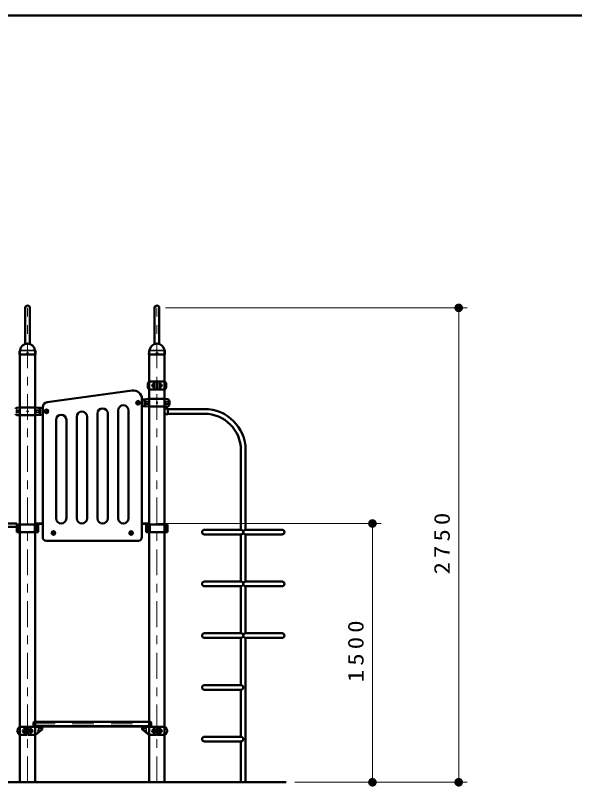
# Model space of a CAD drawing. Units: millimetres on the paper, scale 1:50. Extents: x -385 to 0, y -594 to 267.
# Drawn here: x -231.6 to -166.8, y -119.4 to -30 of the extents above; entities that cross this region are included whole.
import ezdxf

# ---------------------------------------------------------------- set-up
doc = ezdxf.new("R2010")
doc.units = ezdxf.units.MM
doc.linetypes.add('USER1', pattern=[4.5, 2.5, -2])
doc.linetypes.add('USER2', pattern=[6, 3, -1, 1, -1])
doc.layers.add('LY_1', color=140, linetype='Continuous', lineweight=50)
doc.styles.add('ＭＳ ゴシック', font='')
doc.styles.get('ＭＳ ゴシック').set_extended_font_data('MS Gothic')

# ---------------------------------------------------------------- blocks, each defined once
blk = doc.blocks.new('filled_dot')
at = {"color": 0, "linetype": 'Continuous', "lineweight": -2, "const_width": 1.25}
blk.add_lwpolyline([(-0.625, 0, 1), (0.625, 0, 1)], format="xyb", close=True, dxfattribs=at)

msp = doc.modelspace()

# ---------------------------------------------------------------- linework, layer by layer
at = {"layer": 'LY_1', "color": 7}
for p, q in [((0, -30), (-385, -30)), ((-200.223, -118.905), (-361.665, -118.905))]:
    msp.add_line(p, q, dxfattribs=at)
at = {"layer": 'LY_1'}
for p, q in [((-230.473, -68.085), (-230.473, -63.905)), ((-229.929, -68.085), (-229.929, -63.905)), ((-215.473, -68.085), (-215.473, -63.905)), ((-214.929, -68.085), (-214.929, -63.905)), ((-231.097, -68.861), (-231.075, -68.839)), ((-229.305, -68.861), (-229.327, -68.839)), ((-216.097, -68.861), (-216.075, -68.839)), ((-214.305, -68.861), (-214.327, -68.839)), ((-231.13, -69.315), (-231.122, -68.918)), ((-231.13, -69.315), (-231.12, -69.325)), ((-229.282, -69.325), (-231.12, -69.325)), ((-231.092, -118.905), (-231.092, -68.905)), ((-229.31, -118.905), (-229.31, -68.905)), ((-229.282, -69.325), (-229.272, -69.315)), ((-229.272, -69.315), (-229.28, -68.918)), ((-216.13, -69.315), (-216.122, -68.918)), ((-216.13, -69.315), (-216.12, -69.325)), ((-214.282, -69.325), (-216.12, -69.325)), ((-216.092, -118.905), (-216.092, -68.905)), ((-214.31, -118.905), (-214.31, -68.905)), ((-214.282, -69.325), (-214.272, -69.315)), ((-214.272, -69.315), (-214.28, -68.918)), ((-216.123, -72.455), (-215.271, -72.455)), ((-215.526, -72.72), (-215.566, -72.718)), ((-215.526, -73.091), (-215.566, -73.092)), ((-215.526, -72.905), (-215.526, -72.475)), ((-215.526, -72.905), (-215.526, -73.335)), ((-215.231, -72.495), (-215.231, -73.315)), ((-215.171, -72.495), (-215.171, -73.315)), ((-214.279, -72.455), (-215.131, -72.455)), ((-214.876, -72.905), (-214.876, -72.475)), ((-214.876, -72.72), (-214.836, -72.718)), ((-214.876, -72.905), (-214.876, -73.335)), ((-214.876, -73.091), (-214.836, -73.092)), ((-227.932, -74.837), (-218.086, -73.494)), ((-216.123, -73.355), (-215.271, -73.355)), ((-214.281, -73.355), (-215.131, -73.355)), ((-217.401, -74.813), (-217.481, -74.859)), ((-217.481, -74.859), (-217.481, -74.951)), ((-217.401, -74.998), (-217.481, -74.951)), ((-217.321, -74.859), (-217.401, -74.813)), ((-217.321, -74.951), (-217.401, -74.998)), ((-217.321, -74.859), (-217.321, -74.951)), ((-216.951, -90.505), (-216.951, -74.485)), ((-216.751, -74.51), (-216.951, -74.525)), ((-216.121, -74.455), (-216.751, -74.51)), ((-214.281, -74.455), (-216.121, -74.455)), ((-214.281, -74.455), (-213.965, -74.483)), ((-231.121, -75.455), (-231.437, -75.483)), ((-231.121, -75.455), (-229.281, -75.455)), ((-229.281, -75.455), (-228.651, -75.51)), ((-228.651, -75.51), (-228.451, -75.525)), ((-228.451, -90.505), (-228.451, -75.432)), ((-228.001, -75.813), (-228.081, -75.859)), ((-228.081, -75.859), (-228.081, -75.951)), ((-228.001, -75.998), (-228.081, -75.951)), ((-227.921, -75.859), (-228.001, -75.813)), ((-227.921, -75.951), (-228.001, -75.998)), ((-227.921, -75.859), (-227.921, -75.951)), ((-219.701, -75.793), (-219.701, -88.305)), ((-218.501, -88.305), (-218.501, -75.793)), ((-216.751, -75.3), (-216.951, -75.285)), ((-216.121, -75.355), (-216.751, -75.3)), ((-214.281, -75.355), (-216.121, -75.355)), ((-213.929, -75.585), (-214.31, -75.585)), ((-213.929, -75.585), (-214.31, -75.585)), ((-214.281, -75.355), (-213.965, -75.328)), ((-213.929, -75.585), (-213.929, -76.225)), ((-213.929, -75.585), (-213.929, -76.225)), ((-209.701, -75.633), (-213.929, -75.633)), ((-231.121, -76.355), (-231.437, -76.328)), ((-231.121, -76.355), (-229.281, -76.355)), ((-229.281, -76.355), (-228.651, -76.3)), ((-228.651, -76.3), (-228.451, -76.285)), ((-224.501, -76.528), (-224.501, -88.305)), ((-223.301, -88.305), (-223.301, -76.528)), ((-222.101, -76.16), (-222.101, -88.305)), ((-220.901, -88.305), (-220.901, -76.16)), ((-213.929, -76.225), (-214.31, -76.225)), ((-213.929, -76.225), (-214.31, -76.225)), ((-209.701, -76.177), (-213.929, -76.177)), ((-226.901, -76.895), (-226.901, -88.305)), ((-225.701, -88.305), (-225.701, -76.895)), ((-205.473, -89.633), (-205.473, -80.405)), ((-204.929, -89.633), (-204.929, -80.405)), ((-231.437, -88.905), (-239.929, -88.905)), ((-231.437, -89.285), (-239.929, -89.285)), ((-231.437, -89.025), (-231.437, -89.925)), ((-228.965, -89.025), (-231.437, -89.025)), ((-231.271, -89.025), (-231.271, -89.925)), ((-229.366, -89.025), (-229.366, -89.925)), ((-229.31, -88.905), (-228.451, -88.905)), ((-229.31, -88.951), (-228.451, -88.951)), ((-229.179, -89.025), (-229.179, -89.925)), ((-229.12, -89.025), (-229.12, -89.925)), ((-228.965, -89.025), (-228.965, -89.925)), ((-216.092, -88.905), (-216.951, -88.905)), ((-216.092, -88.951), (-216.951, -88.951)), ((-216.437, -89.025), (-216.437, -89.925)), ((-216.437, -89.025), (-213.965, -89.025)), ((-216.282, -89.025), (-216.282, -89.925)), ((-216.223, -89.025), (-216.223, -89.925)), ((-216.035, -89.025), (-216.035, -89.925)), ((-214.131, -89.025), (-214.131, -89.925)), ((-213.965, -89.025), (-213.965, -89.925)), ((-228.965, -89.925), (-231.437, -89.925)), ((-227.281, -89.959), (-227.201, -89.913)), ((-227.281, -89.959), (-227.281, -90.051)), ((-227.281, -90.051), (-227.201, -90.098)), ((-227.201, -89.913), (-227.121, -89.959)), ((-227.201, -90.098), (-227.121, -90.051)), ((-227.121, -89.959), (-227.121, -90.051)), ((-218.281, -89.959), (-218.201, -89.913)), ((-218.281, -89.959), (-218.281, -90.051)), ((-218.281, -90.051), (-218.201, -90.098)), ((-218.201, -89.913), (-218.121, -89.959)), ((-218.201, -90.098), (-218.121, -90.051)), ((-218.121, -89.959), (-218.121, -90.051)), ((-216.437, -89.925), (-213.965, -89.925)), ((-205.473, -89.633), (-209.701, -89.633)), ((-205.473, -90.177), (-209.701, -90.177)), ((-205.473, -95.633), (-205.473, -90.177)), ((-200.701, -89.633), (-204.929, -89.633)), ((-200.701, -90.177), (-204.929, -90.177)), ((-204.929, -95.633), (-204.929, -90.177)), ((-217.351, -90.905), (-228.051, -90.905)), ((-205.473, -95.633), (-209.701, -95.633)), ((-204.929, -95.633), (-200.701, -95.633)), ((-205.473, -96.177), (-209.701, -96.177)), ((-205.473, -101.633), (-205.473, -96.177)), ((-204.929, -96.177), (-200.701, -96.177)), ((-204.929, -101.633), (-204.929, -96.177)), ((-205.473, -101.633), (-209.701, -101.633)), ((-200.701, -101.633), (-204.929, -101.633)), ((-205.473, -102.177), (-209.701, -102.177)), ((-205.473, -107.633), (-205.473, -102.177)), ((-204.929, -118.905), (-204.929, -102.177)), ((-200.701, -102.177), (-204.929, -102.177)), ((-205.473, -107.633), (-209.701, -107.633)), ((-205.473, -108.177), (-209.701, -108.177)), ((-205.473, -113.633), (-205.473, -108.177)), ((-231.353, -112.781), (-231.19, -112.531)), ((-231.123, -112.495), (-230.271, -112.495)), ((-230.526, -112.945), (-230.526, -112.515)), ((-230.231, -112.535), (-230.231, -113.355)), ((-230.171, -112.535), (-230.171, -113.355)), ((-229.279, -112.495), (-230.131, -112.495)), ((-229.876, -112.945), (-229.876, -112.515)), ((-229.522, -112.305), (-229.522, -112.005)), ((-222.701, -111.905), (-229.422, -111.905)), ((-222.701, -112.405), (-229.422, -112.405)), ((-229.276, -112.495), (-228.54, -112.52)), ((-216.161, -112.451), (-229.241, -112.451)), ((-228.501, -112.558), (-228.501, -112.766)), ((-222.701, -111.905), (-215.98, -111.905)), ((-222.701, -112.405), (-215.98, -112.405)), ((-216.901, -112.558), (-216.901, -112.766)), ((-216.126, -112.495), (-216.862, -112.52)), ((-216.123, -112.495), (-215.271, -112.495)), ((-215.88, -112.305), (-215.88, -112.005)), ((-215.526, -112.945), (-215.526, -112.515)), ((-215.231, -112.535), (-215.231, -113.355)), ((-215.171, -112.535), (-215.171, -113.355)), ((-214.279, -112.495), (-215.131, -112.495)), ((-214.876, -112.945), (-214.876, -112.515)), ((-214.049, -112.781), (-214.212, -112.531)), ((-231.353, -113.108), (-231.19, -113.358)), ((-231.121, -113.395), (-230.271, -113.395)), ((-230.526, -112.759), (-230.566, -112.758)), ((-230.526, -113.13), (-230.566, -113.132)), ((-230.526, -112.945), (-230.526, -113.375)), ((-230.471, -112.865), (-230.471, -113.025)), ((-230.351, -112.765), (-230.371, -112.765)), ((-230.351, -113.125), (-230.371, -113.125)), ((-230.351, -112.765), (-230.351, -113.125)), ((-230.351, -112.805), (-230.351, -113.085)), ((-229.279, -113.395), (-230.131, -113.395)), ((-229.876, -112.759), (-229.836, -112.758)), ((-229.876, -112.945), (-229.876, -113.375)), ((-229.876, -113.13), (-229.836, -113.132)), ((-228.516, -112.797), (-229.228, -113.377)), ((-216.886, -112.797), (-216.173, -113.377)), ((-216.123, -113.395), (-215.271, -113.395)), ((-215.526, -112.759), (-215.566, -112.758)), ((-215.526, -113.13), (-215.566, -113.132)), ((-215.526, -112.945), (-215.526, -113.375)), ((-214.281, -113.395), (-215.131, -113.395)), ((-215.051, -112.765), (-215.031, -112.765)), ((-215.051, -112.765), (-215.051, -113.125)), ((-215.051, -112.805), (-215.051, -113.085)), ((-215.051, -113.125), (-215.031, -113.125)), ((-214.931, -112.865), (-214.931, -113.025)), ((-214.876, -112.759), (-214.836, -112.758)), ((-214.876, -112.945), (-214.876, -113.375)), ((-214.876, -113.13), (-214.836, -113.132)), ((-214.049, -113.108), (-214.212, -113.358)), ((-205.473, -113.633), (-209.701, -113.633)), ((-205.473, -114.177), (-209.701, -114.177)), ((-205.473, -118.905), (-205.473, -114.177))]:
    msp.add_line(p, q, dxfattribs=at)
at = {"layer": 'LY_1', "color": 7, "linetype": 'USER2', "lineweight": 13}
for p, q in [((-230.201, -118.905), (-230.201, -63.905)), ((-215.201, -118.905), (-215.201, -63.905))]:
    msp.add_line(p, q, dxfattribs=at)
at = {"layer": 'LY_1', "color": 7, "lineweight": 13}
for p, q in [((-214.201, -63.905), (-179.223, -63.905)), ((-180.223, -63.905), (-180.223, -118.905)), ((-229.344, -68.825), (-231.055, -68.825)), ((-214.344, -68.825), (-216.055, -68.825)), ((-229.308, -68.895), (-231.094, -68.895)), ((-214.308, -68.895), (-216.094, -68.895)), ((-216.166, -74.72), (-216.536, -74.72)), ((-216.536, -75.09), (-216.536, -74.72)), ((-216.166, -75.09), (-216.536, -75.09)), ((-214.236, -74.72), (-213.866, -74.72)), ((-214.236, -75.09), (-213.866, -75.09)), ((-213.866, -75.09), (-213.866, -74.72)), ((-231.166, -75.72), (-231.536, -75.72)), ((-231.536, -76.09), (-231.536, -75.72)), ((-229.236, -75.72), (-228.866, -75.72)), ((-228.866, -76.09), (-228.866, -75.72)), ((-231.166, -76.09), (-231.536, -76.09)), ((-229.236, -76.09), (-228.866, -76.09)), ((-215.092, -88.905), (-189.223, -88.905)), ((-190.223, -88.905), (-190.223, -118.905)), ((-199.223, -118.905), (-179.223, -118.905))]:
    msp.add_line(p, q, dxfattribs=at)
at = {"layer": 'LY_1', "color": 7, "linetype": 'USER1', "lineweight": 13}
for p, q in [((-231.101, -112.515), (-231.101, -113.375)), ((-229.522, -112.145), (-215.88, -112.145)), ((-229.301, -112.515), (-229.301, -113.375)), ((-228.991, -112.66), (-228.54, -112.644)), ((-228.921, -112.51), (-228.921, -112.653)), ((-228.681, -112.519), (-228.681, -112.645)), ((-216.411, -112.66), (-216.862, -112.644)), ((-216.721, -112.519), (-216.721, -112.645)), ((-216.481, -112.51), (-216.481, -112.653)), ((-216.101, -112.515), (-216.101, -113.375)), ((-214.301, -112.515), (-214.301, -113.375)), ((-230.361, -112.765), (-230.526, -112.759)), ((-230.361, -113.124), (-230.526, -113.13)), ((-230.351, -112.775), (-230.351, -113.114)), ((-229.851, -112.845), (-230.351, -112.845)), ((-229.851, -113.045), (-230.351, -113.045)), ((-230.051, -112.775), (-230.051, -113.114)), ((-230.051, -112.775), (-229.891, -112.775)), ((-230.051, -113.115), (-229.891, -113.115)), ((-230.041, -112.765), (-229.876, -112.759)), ((-230.041, -113.124), (-229.876, -113.13)), ((-229.891, -112.775), (-229.891, -113.115)), ((-229.851, -113.045), (-229.851, -112.845)), ((-229.049, -113.108), (-229.212, -113.358)), ((-228.991, -112.66), (-229.001, -112.955)), ((-228.693, -112.942), (-229.001, -112.942)), ((-228.565, -112.837), (-228.997, -112.837)), ((-228.631, -112.658), (-228.971, -112.658)), ((-228.971, -112.658), (-228.971, -112.818)), ((-228.971, -112.818), (-228.631, -112.818)), ((-228.631, -112.658), (-228.631, -112.818)), ((-216.837, -112.837), (-216.405, -112.837)), ((-216.771, -112.658), (-216.431, -112.658)), ((-216.771, -112.658), (-216.771, -112.818)), ((-216.431, -112.818), (-216.771, -112.818)), ((-216.709, -112.942), (-216.401, -112.942)), ((-216.431, -112.658), (-216.431, -112.818)), ((-216.411, -112.66), (-216.401, -112.955)), ((-216.353, -113.108), (-216.19, -113.358)), ((-215.551, -112.845), (-215.051, -112.845)), ((-215.551, -113.045), (-215.551, -112.845)), ((-215.551, -113.045), (-215.051, -113.045)), ((-215.361, -112.765), (-215.526, -112.759)), ((-215.361, -113.124), (-215.526, -113.13)), ((-215.351, -112.775), (-215.511, -112.775)), ((-215.511, -112.775), (-215.511, -113.115)), ((-215.351, -113.115), (-215.511, -113.115)), ((-215.351, -112.775), (-215.351, -113.114)), ((-215.051, -112.775), (-215.051, -113.114)), ((-215.041, -112.765), (-214.876, -112.759)), ((-215.041, -113.124), (-214.876, -113.13))]:
    msp.add_line(p, q, dxfattribs=at)
at = {"layer": 'LY_1'}
for centre, radius in [((-230.201, -69.165), 0.06), ((-215.201, -69.165), 0.06), ((-217.401, -74.905), 0.21), ((-228.001, -75.905), 0.21), ((-227.201, -90.005), 0.21), ((-218.201, -90.005), 0.21)]:
    msp.add_circle(centre, radius, dxfattribs=at)
at = {"layer": 'LY_1', "color": 7, "lineweight": 13}
for centre, radius in [((-217.401, -74.905), 0.24), ((-217.401, -74.905), 0.11), ((-216.351, -74.905), 0.185), ((-216.351, -74.905), 0.1), ((-215.201, -74.905), 0.1), ((-214.051, -74.905), 0.185), ((-214.051, -74.905), 0.1), ((-231.351, -75.905), 0.185), ((-231.351, -75.905), 0.1), ((-230.201, -75.905), 0.1), ((-229.051, -75.905), 0.185), ((-229.051, -75.905), 0.1), ((-228.001, -75.905), 0.24), ((-228.001, -75.905), 0.11), ((-227.201, -90.005), 0.24), ((-227.201, -90.005), 0.11), ((-218.201, -90.005), 0.24), ((-218.201, -90.005), 0.11)]:
    msp.add_circle(centre, radius, dxfattribs=at)
at = {"layer": 'LY_1', "color": 7, "linetype": 'USER1', "lineweight": 13}
for centre in [(-217.401, -74.905), (-228.001, -75.905), (-227.201, -90.005), (-218.201, -90.005)]:
    msp.add_circle(centre, 0.125, dxfattribs=at)
at = {"layer": 'LY_1'}
for centre, radius, start, end in [((-230.201, -63.905), 0.272, 0, 180), ((-215.201, -63.905), 0.272, 0, 180), ((-231.115, -68.799), 0.056, 315, 353.3676), ((-230.201, -68.905), 0.864, 90, 173.3676), ((-230.201, -68.905), 0.864, 6.6324, 90), ((-229.287, -68.799), 0.056, 186.6324, 225), ((-216.115, -68.799), 0.056, 315, 353.3676), ((-215.201, -68.905), 0.864, 90, 173.3676), ((-215.201, -68.905), 0.864, 6.6324, 90), ((-214.287, -68.799), 0.056, 186.6324, 225), ((-231.038, -68.92), 0.084, 135, 178.99605), ((-229.364, -68.92), 0.084, 1.00395, 45), ((-216.038, -68.92), 0.084, 135, 178.99605), ((-214.364, -68.92), 0.084, 1.00395, 45), ((-215.149, -72.905), 1.122, 159.19706, 200.80294), ((-216.123, -72.535), 0.08, 90, 159.19706), ((-216.123, -73.275), 0.08, 200.80294, 270), ((-215.572, -72.905), 0.187, 88, 272), ((-215.506, -72.475), 0.02, 90, 180), ((-215.271, -72.495), 0.04, 0, 90), ((-215.131, -72.495), 0.04, 90, 180), ((-214.896, -72.475), 0.02, 0, 90), ((-214.829, -72.905), 0.187, 268, 92), ((-214.279, -72.535), 0.08, 20.80294, 90), ((-214.279, -73.275), 0.08, 270, 339.19706), ((-215.253, -72.905), 1.122, 339.19706, 20.80294), ((-217.951, -74.485), 1, 0, 97.46846), ((-215.506, -73.335), 0.02, 180, 270), ((-215.271, -73.315), 0.04, 270, 0), ((-215.131, -73.315), 0.04, 180, 270), ((-214.896, -73.335), 0.02, 270, 0), ((-227.851, -75.432), 0.6, 97.46846, 180), ((-215.651, -74.905), 1, 163.80375, 196.19625), ((-216.419, -74.682), 0.2, 95, 163.80375), ((-213.983, -74.682), 0.2, 16.19625, 85), ((-214.751, -74.905), 1, 343.80375, 16.19625), ((-231.419, -75.682), 0.2, 95, 163.80375), ((-228.983, -75.682), 0.2, 16.19625, 85), ((-229.751, -75.905), 1, 343.80375, 16.19625), ((-223.901, -76.528), 0.6, 0, 180), ((-221.501, -76.16), 0.6, 0, 180), ((-219.101, -75.793), 0.6, 0, 180), ((-216.419, -75.128), 0.2, 196.19625, 265), ((-213.983, -75.128), 0.2, 275, 343.80375), ((-209.701, -80.405), 4.772, 0, 90), ((-231.419, -76.128), 0.2, 196.19625, 265), ((-228.983, -76.128), 0.2, 275, 343.80375), ((-226.301, -76.895), 0.6, 0, 180), ((-209.701, -80.405), 4.228, 0, 90), ((-226.301, -88.305), 0.6, 180, 0), ((-223.901, -88.305), 0.6, 180, 0), ((-221.501, -88.305), 0.6, 180, 0), ((-219.101, -88.305), 0.6, 180, 0), ((-209.701, -89.905), 0.272, 90, 270), ((-205.473, -89.905), 0.272, 270, 90), ((-204.929, -89.905), 0.272, 90, 270), ((-200.701, -89.905), 0.272, 270, 90), ((-228.051, -90.505), 0.4, 180, 270), ((-217.351, -90.505), 0.4, 270, 0), ((-209.701, -95.905), 0.272, 90, 270), ((-205.473, -95.905), 0.272, 270, 90), ((-204.929, -95.905), 0.272, 90, 270), ((-200.701, -95.905), 0.272, 270, 90), ((-209.701, -101.905), 0.272, 90, 270), ((-205.473, -101.905), 0.272, 270, 90), ((-204.929, -101.905), 0.272, 90, 270), ((-200.701, -101.905), 0.272, 270, 90), ((-209.701, -107.905), 0.272, 90, 270), ((-205.473, -107.905), 0.272, 270, 90), ((-231.123, -112.575), 0.08, 90, 159.19706), ((-230.506, -112.515), 0.02, 90, 180), ((-230.271, -112.535), 0.04, 0, 90), ((-230.131, -112.535), 0.04, 90, 180), ((-229.896, -112.515), 0.02, 0, 90), ((-229.422, -112.005), 0.1, 90, 180), ((-229.422, -112.305), 0.1, 180, 270), ((-228.541, -112.56), 0.04, 0, 88), ((-216.861, -112.56), 0.04, 92, 180), ((-215.98, -112.005), 0.1, 0, 90), ((-215.98, -112.305), 0.1, 270, 0), ((-215.506, -112.515), 0.02, 90, 180), ((-215.271, -112.535), 0.04, 0, 90), ((-215.131, -112.535), 0.04, 90, 180), ((-214.896, -112.515), 0.02, 0, 90), ((-214.279, -112.575), 0.08, 20.80294, 90), ((-231.101, -112.945), 0.3, 147.00699, 180), ((-231.101, -112.945), 0.3, 180, 212.99301), ((-231.123, -113.315), 0.08, 200.80294, 270), ((-230.572, -112.945), 0.187, 88, 272), ((-230.506, -113.375), 0.02, 180, 270), ((-230.371, -112.865), 0.1, 90, 180), ((-230.371, -113.025), 0.1, 180, 270), ((-230.271, -113.355), 0.04, 270, 0), ((-230.131, -113.355), 0.04, 180, 270), ((-229.896, -113.375), 0.02, 270, 0), ((-229.829, -112.945), 0.187, 268, 92), ((-229.279, -113.315), 0.08, 270, 309.09774), ((-228.541, -112.766), 0.04, 312.0261, 0), ((-216.861, -112.766), 0.04, 180, 227.9739), ((-216.123, -113.315), 0.08, 230.90226, 270), ((-215.572, -112.945), 0.187, 88, 272), ((-215.506, -113.375), 0.02, 180, 270), ((-215.271, -113.355), 0.04, 270, 0), ((-215.131, -113.355), 0.04, 180, 270), ((-215.031, -112.865), 0.1, 0, 90), ((-215.031, -113.025), 0.1, 270, 0), ((-214.896, -113.375), 0.02, 270, 0), ((-214.829, -112.945), 0.187, 268, 92), ((-214.279, -113.315), 0.08, 270, 339.19706), ((-214.301, -112.945), 0.3, 0, 32.99301), ((-214.301, -112.945), 0.3, 327.00699, 0), ((-209.701, -113.905), 0.272, 90, 270), ((-205.473, -113.905), 0.272, 270, 90)]:
    msp.add_arc(centre, radius, start, end, dxfattribs=at)
at = {"layer": 'LY_1', "color": 7, "lineweight": 13}
for centre, start, end in [((-218.726, -74.905), 355.87048, 4.12952), ((-211.676, -74.905), 175.87048, 184.12952), ((-233.726, -75.905), 355.87048, 4.12952), ((-226.676, -75.905), 175.87048, 184.12952)]:
    msp.add_arc(centre, 2.567, start, end, dxfattribs=at)
at = {"layer": 'LY_1', "color": 7, "linetype": 'USER1', "lineweight": 13}
for centre, radius, start, end in [((-231.121, -112.515), 0.02, 0, 91.98888), ((-229.281, -112.515), 0.02, 90, 180), ((-228.541, -112.604), 0.04, 272, 0), ((-216.861, -112.604), 0.04, 180, 268), ((-216.121, -112.515), 0.02, 0, 90), ((-214.281, -112.515), 0.02, 88.01112, 180), ((-231.121, -113.375), 0.02, 270, 0), ((-230.506, -112.74), 0.02, 180, 268), ((-230.506, -113.149), 0.02, 92, 180), ((-230.361, -112.775), 0.01, 0, 88), ((-230.361, -113.114), 0.01, 272, 0), ((-230.041, -112.775), 0.01, 92, 180), ((-230.041, -113.114), 0.01, 180, 268), ((-229.896, -112.74), 0.02, 272, 0), ((-229.896, -113.149), 0.02, 0, 88), ((-229.281, -113.375), 0.02, 180, 271.98888), ((-229.279, -113.315), 0.08, 309.09774, 327.00699), ((-229.301, -112.945), 0.3, 327.00699, 358), ((-228.981, -112.668), 0.01, 92, 178), ((-216.421, -112.668), 0.01, 2, 88), ((-216.101, -112.945), 0.3, 182, 212.99301), ((-216.123, -113.315), 0.08, 212.99301, 230.90226), ((-216.121, -113.375), 0.02, 268.01112, 0), ((-215.506, -112.74), 0.02, 180, 268), ((-215.506, -113.149), 0.02, 92, 180), ((-215.361, -112.775), 0.01, 0, 88), ((-215.361, -113.114), 0.01, 272, 0), ((-215.041, -112.775), 0.01, 92, 180), ((-215.041, -113.114), 0.01, 180, 268), ((-214.896, -112.74), 0.02, 272, 0), ((-214.896, -113.149), 0.02, 0, 88), ((-214.281, -113.375), 0.02, 180, 270)]:
    msp.add_arc(centre, radius, start, end, dxfattribs=at)

# ---------------------------------------------------------------- block references
at = {"layer": 'LY_1', "color": 7, "lineweight": 13, "xscale": 0.4, "yscale": 0.4}
for p, rotation in [((-180.223, -63.905), 270), ((-190.223, -88.905), 270), ((-190.223, -118.905), 90), ((-180.223, -118.905), 90)]:
    msp.add_blockref('filled_dot', p, dxfattribs=dict(at, rotation=rotation))

# ---------------------------------------------------------------- texts
at = {"layer": 'LY_1', "color": 7, "char_height": 1.833, "attachment_point": 8, "rotation": 90, "style": 'ＭＳ ゴシック'}
for s, insert in [('\\T1.33;\\W1.15;2750', (-181.223, -90.996)), ('\\T1.33;\\W1.15;1500', (-191.223, -103.484))]:
    msp.add_mtext(s, dxfattribs=dict(at, insert=insert))

doc.saveas('drawing.dxf')
